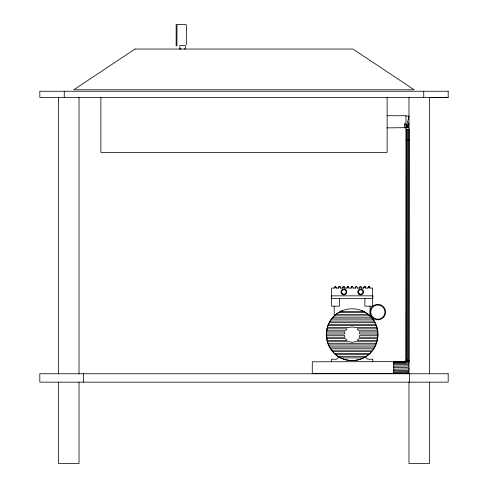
<?xml version="1.0" encoding="UTF-8"?>
<svg xmlns="http://www.w3.org/2000/svg" width="488" height="488" viewBox="0 0 488 488"><rect width="100%" height="100%" fill="white"/><g stroke="black" fill="none" stroke-linecap="round" stroke-linejoin="round"><path stroke-width="0.73" d="M408.865 373.009L405.931 373.393L312.277 373.393L312.277 361.803L405.943 361.614L405.949 115.729L387.124 115.729M406.394 129.46L406.15 361.577M393.761 362.596L406.046 362.486A0.939 0.939 0 0 0 406.742 361.577L406.992 129.381M407.944 129.253L407.687 361.577A1.885 1.885 0 0 1 406.29 363.401L393.761 363.536M393.761 364.756L406.608 364.591A3.117 3.117 0 0 0 408.92 361.577L409.176 129.094L406.193 129.485M405.949 127.667L387.124 127.874M404.479 126.868L404.997 122.939M405.918 115.937L409.096 116.144L405.955 127.874L408.92 127.118M393.761 362.005L405.186 362.005L406.101 361.754L406.284 360.571M406.742 361.577L406.931 360.144L409.072 360.425L408.92 361.577L405.949 361.577L406.345 360.065M407.687 361.577L407.858 360.266M334.176 288.072L335.146 286.249L336.116 288.072L338.702 288.072L339.251 286.48L339.874 286.285L340.642 288.072M338.379 288.072C337.952 286.285 340.264 285.468 340.154 287.572M342.582 288.072L343.192 286.401L344.028 286.572M346.791 288.072L347.395 286.401L348.231 286.572M350.994 288.072L351.604 286.401L352.434 286.572M355.197 288.072L355.807 286.401L356.636 286.572M359.4 288.072L360.01 286.401L360.839 286.572M363.609 288.072L364.213 286.401L365.048 286.572M367.812 288.072L368.782 286.249L369.751 288.072L372.661 288.072L372.661 306.183L364.902 306.183L364.902 298.418M409.005 122.622L405.955 127.874L404.375 127.667M342.436 310.667C316.913 320.732 323.922 360.687 352.123 360.51C380.329 360.687 387.338 320.732 361.815 310.667M409.157 124.702L406.01 127.673M338.953 356.868L336.604 359.217L331.425 359.217L331.425 361.803M406.162 127.789L408.608 126.374M184.318 49.026L185.525 48.776L185.525 45.604L179.822 45.604L179.822 49.026M408.468 371.52L393.761 371.868M408.712 372.435L393.761 372.808M408.913 373.204L405.949 373.595L393.761 373.595L393.761 361.577M430.068 97.399L448.185 97.399M406.742 140.019L408.92 140.019M340.319 288.072L342.905 288.072L343.875 286.249L344.851 288.072M344.528 288.072L347.114 288.072L348.084 286.249L349.054 288.072M348.731 288.072L351.317 288.072L352.287 286.249L353.257 288.072M352.934 288.072L355.52 288.072L356.49 286.249L357.46 288.072M357.137 288.072L359.723 288.072L360.693 286.249L361.663 288.072M361.34 288.072L363.932 288.072L364.902 286.249L365.872 288.072M341.014 311.356L363.237 311.356M338.635 312.649L365.616 312.649M335.915 314.589L368.336 314.589M334.408 315.882L369.843 315.882M332.694 317.822L371.551 317.822M331.706 319.115L372.545 319.115M330.217 321.055L374.034 321.055M329.449 322.348L374.796 322.348M328.65 324.294L375.601 324.294M328.113 325.587L376.138 325.587M327.308 327.527L349.195 327.527L352.123 326.881L355.057 327.527L376.943 327.527M327.021 328.82L347.072 328.82L345.4 330.76L326.765 330.76M377.23 328.82L357.179 328.82L358.845 330.76L377.486 330.76M326.594 332.053L344.87 332.053L344.449 333.993L326.338 333.993M377.657 332.053L359.381 332.053L359.802 333.993L377.913 333.993M326.338 335.286L344.449 335.286L344.87 337.226L326.594 337.226M377.913 335.286L359.802 335.286L359.381 337.226L377.657 337.226M326.765 338.519L345.4 338.519L347.072 340.459L327.021 340.459M377.486 338.519L358.845 338.519L357.179 340.459L377.23 340.459M327.308 341.752L349.195 341.752L352.123 342.399L355.057 341.752L376.943 341.752M328.113 343.698L376.138 343.698M328.65 344.992L375.601 344.992M329.449 346.931L374.796 346.931M330.217 348.225L374.034 348.225M331.706 350.164L372.545 350.164M332.694 351.458L371.551 351.458M334.433 353.397L369.819 353.397M336.122 354.691L368.129 354.691M338.648 356.63L365.603 356.63M341.313 357.924L362.938 357.924M393.761 366.177L406.98 365.976A4.551 4.551 0 0 0 409.017 364.798M393.761 367.702L407.376 367.464A6.094 6.094 0 0 0 408.846 366.854M393.761 369.227L407.773 368.946A7.631 7.631 0 0 0 409.029 368.495M393.761 370.648L408.145 370.331A9.065 9.065 0 0 0 409.267 369.953M405.949 140.013L408.92 140.087M404.765 124.684L405.949 124.837M179.822 48.776L181.024 49.026M365.298 356.868L367.647 359.217L372.826 359.217L372.826 361.803M370.075 288.072L369.202 286.255L368.678 286.48L368.135 288.072L365.549 288.072L365.213 287.072M336.439 288.072L335.47 286.249L334.5 288.072L331.59 288.072L331.59 306.183L339.349 306.183L339.349 298.418M429.428 97.435L429.428 373.759M429.428 382.153L429.428 463.6L408.975 463.6L408.975 382.153M423.743 91.244L423.743 97.435M409.548 373.759L409.548 382.153M408.975 97.435L408.975 373.759M387.124 97.283L387.124 152.36L100.876 152.36L100.876 97.283M370.075 306.183L370.075 316.084A25.681 25.681 0 0 0 334.176 316.084L334.176 306.183M186.422 44.762L186.349 24.955L185.525 24.4L176.967 24.4L176.967 45.994M176.15 24.4L176.15 45.994M83.35 373.759L83.35 382.153M79.026 97.435L79.026 373.759M79.026 382.153L79.026 463.6L58.572 463.6L58.572 382.153M64.257 91.244L64.257 97.435M58.572 97.435L58.572 373.759M370.423 316.346A25.87 25.87 0 0 1 370.423 352.934A25.87 25.87 0 0 1 333.829 352.934A25.87 25.87 0 0 1 333.829 316.346M135.03 49.032L73.798 89.78L414.147 89.78L352.915 49.032L135.03 49.032M448.185 91.244L39.815 91.244L39.815 97.435L448.185 97.435L448.185 91.244M372.826 295.832L331.425 295.832L331.425 298.418L372.826 298.418L372.826 295.832M448.185 373.759L39.815 373.759L39.815 382.153L448.185 382.153L448.185 373.759M373.954 318.823A7.759 7.759 0 0 0 385.599 312.1A7.759 7.759 0 0 0 373.954 305.378A7.759 7.759 0 0 0 373.954 318.823M342.423 294.471A2.91 2.91 0 0 0 346.791 291.952A2.91 2.91 0 0 0 342.423 289.433A2.91 2.91 0 0 0 342.423 294.471M342.277 293.55A2.263 2.263 0 0 0 346.065 292.538A2.263 2.263 0 0 0 343.29 289.762A2.263 2.263 0 0 0 342.277 293.55M359.565 293.91A2.263 2.263 0 0 0 362.956 291.952A2.263 2.263 0 0 0 359.565 289.988A2.263 2.263 0 0 0 359.565 293.91M374.284 318.255A7.107 7.107 0 0 0 384.947 312.1A7.107 7.107 0 0 0 374.284 305.945A7.107 7.107 0 0 0 374.284 318.255M358.637 294.008A2.91 2.91 0 0 0 363.505 292.702A2.91 2.91 0 0 0 359.943 289.14A2.91 2.91 0 0 0 358.637 294.008"/></g></svg>
